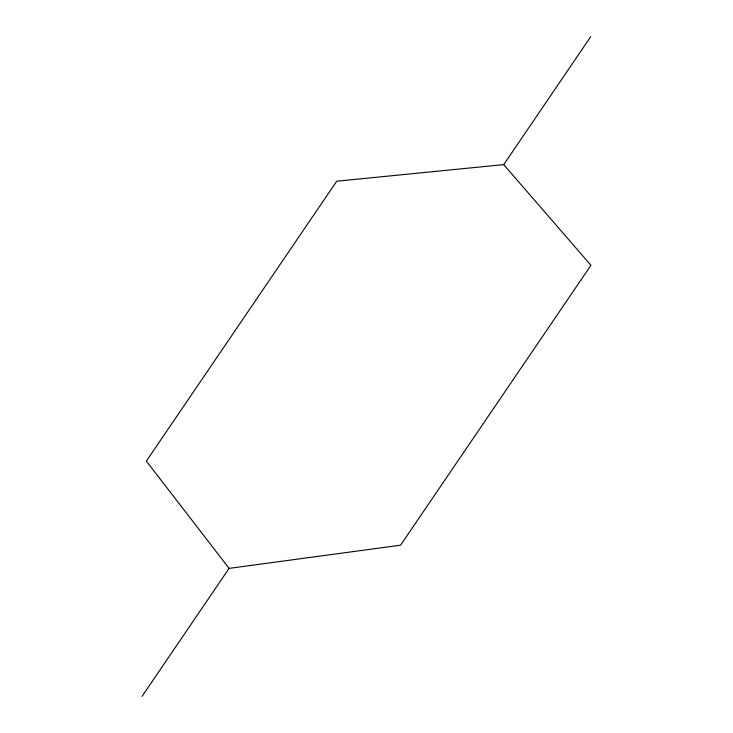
<?xml version="1.0" encoding="UTF-8"?>
<svg xmlns="http://www.w3.org/2000/svg" width="733" height="733" viewBox="0 0 733 733"><rect width="100%" height="100%" fill="white"/><g stroke="black" fill="none" stroke-linecap="round" stroke-linejoin="round"><path stroke-width="1.1" d="M142.055 696.35L229.099 568.377L400.575 545.187L590.945 265.291L503.708 164.623L336.731 181.207L146.362 461.112L229.099 568.377M503.708 164.623L590.752 36.65"/></g></svg>
